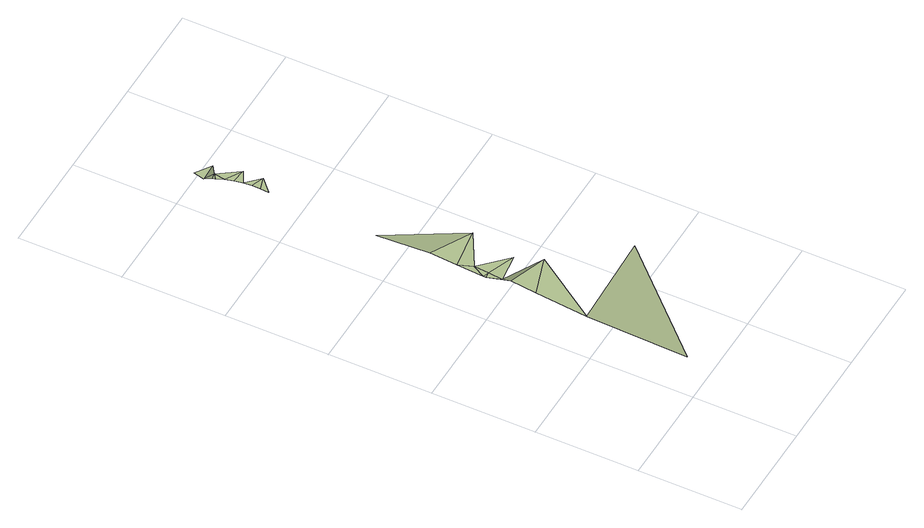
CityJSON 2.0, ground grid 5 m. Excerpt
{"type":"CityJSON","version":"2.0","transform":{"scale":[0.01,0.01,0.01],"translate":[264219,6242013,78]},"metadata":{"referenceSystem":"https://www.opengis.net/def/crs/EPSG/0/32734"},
"CityObjects":{
"terrain1":{"type":"TINRelief","geometry":[{"type":"CompositeSurface","lod":"1","boundaries":[[[0,1,2]],[[3,4,2]],[[5,6,7]],[[4,3,7]],[[6,5,8]],[[8,9,6]],[[3,5,7]],[[9,8,10]],[[9,10,11]],[[5,12,8]],[[12,10,8]],[[13,11,10]],[[14,11,13]],[[15,14,13]],[[16,17,18]],[[16,18,19]],[[20,21,22]],[[19,18,23]],[[21,20,24]],[[22,21,25]],[[26,27,23]],[[26,24,27]],[[21,24,26]],[[21,28,25]],[[28,29,25]]]}]}
},
"vertices":[
[30,45,270],[553,574,230],[80,557,230],[300,879,230],[105,813,230],[152,1003,180],[131,1070,180],[118,942,230],[160,1073,180],[131,1081,180],[165,1146,180],[141,1216,180],[294,1022,180],[341,1245,180],[151,1352,180],[171,1623,140],[213,2205,110],[210,2165,110],[274,2224,110],[214,2246,110],[177,2406,110],[200,2423,110],[173,2415,110],[210,2287,110],[192,2367,110],[187,2467,70],[271,2319,110],[203,2328,110],[276,2471,70],[200,2519,70]
]}
